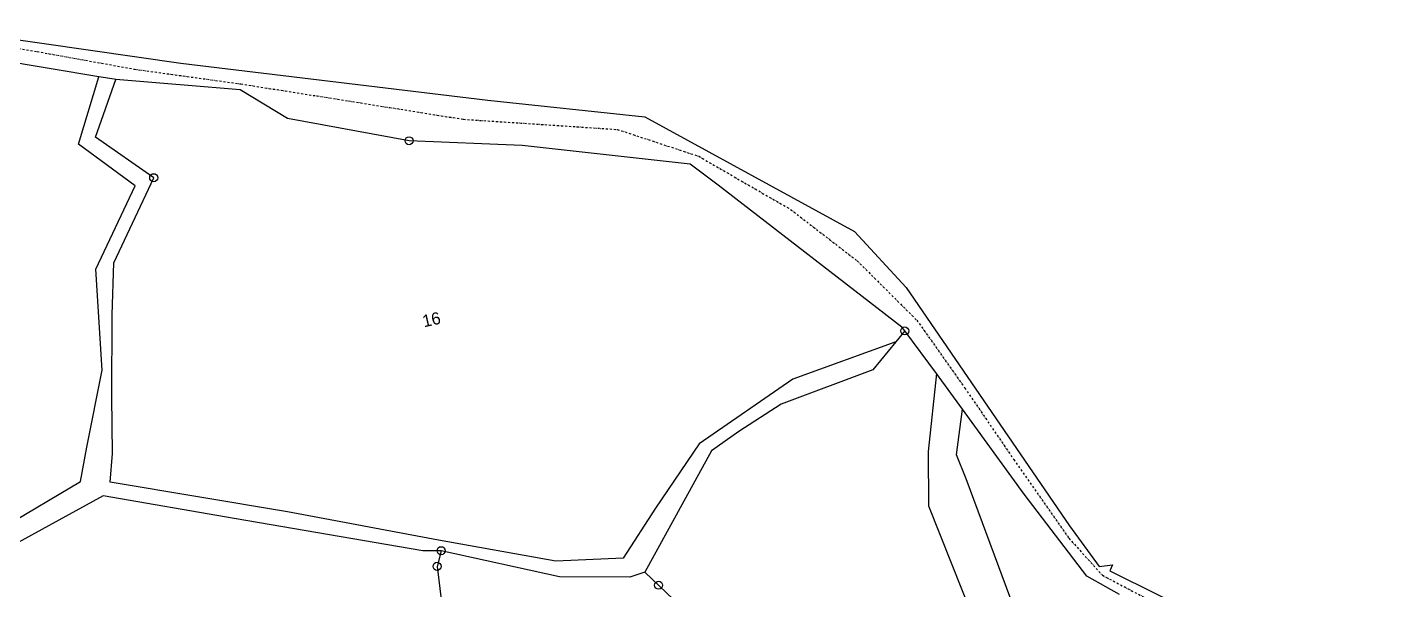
# Model space of a CAD drawing. Header units: metres. Extents: x 308144 to 311379, y 1932438 to 1934417.
# Drawn here: x 309641 to 310673, y 1933836 to 1934264 of the extents above; entities that cross this region are included whole.
import ezdxf

# ---------------------------------------------------------------- set-up
doc = ezdxf.new("R2010")
doc.units = ezdxf.units.M
doc.header["$LTSCALE"] = 0.3
doc.linetypes.add('DASHDOT', pattern=[1, 0.5, -0.25, 0, -0.25])
doc.layers.get('0').update_dxf_attribs({"linetype": 'CONTINUOUS'})
for name, color, linetype in [('POLY_PARCEL', 6, 'CONTINUOUS'), ('POLY_ROAD', 30, 'CONTINUOUS'), ('POLY_WATER', 4, 'CONTINUOUS'), ('TEXT_PARCEL', 7, 'CONTINUOUS'), ('V_BOUND_STREAM_LINE', 7, 'DASHDOT')]:
    doc.layers.add(name, color=color, linetype=linetype)
doc.styles.get("Standard").update_dxf_attribs({"font": ''})
doc.styles.get('Standard').set_extended_font_data('Kruti Dev 050')

msp = doc.modelspace()

# ---------------------------------------------------------------- linework, layer by layer
for centre in [(309931.4, 1934177.9), (309737.3, 1934149.8), (310308.2, 1934033.3), (309955.8, 1933866.2), (309952.7, 1933854.3), (310121.1, 1933839.9)]:
    msp.add_circle(centre, 3.06)
at = {"layer": 'POLY_PARCEL'}
for p, q in [((310308.2, 1934033.3), (310301.3, 1934024.9)), ((309955.8, 1933866.2), (309952.7, 1933854.3)), ((309952.7, 1933854.3), (309957.7, 1933814.4)), ((310149.5, 1933812.9), (310110.7, 1933849.9))]:
    msp.add_line(p, q, dxfattribs=at)
at = {"layer": 'POLY_ROAD'}
for p, q in [((309680.2, 1934175.3), (309695.7, 1934226.5)), ((309693.1, 1934180.7), (309708.4, 1934224.5)), ((309723.3, 1934143.5), (309680.2, 1934175.3)), ((309737.3, 1934149.8), (309693.1, 1934180.7)), ((309707.1, 1934085), (309737.3, 1934149.8)), ((309693.4, 1934080.3), (309723.3, 1934143.5)), ((309705.7, 1934045.6), (309707.1, 1934085)), ((309698, 1934003.4), (309693.4, 1934080.3)), ((309705.5, 1933983.3), (309705.7, 1934045.6)), ((310301.3, 1934024.9), (310223.2, 1933996.5)), ((310301.3, 1934024.9), (310284, 1934003.6)), ((309686.4, 1933945), (309698, 1934003.4)), ((310284, 1934003.6), (310214.3, 1933977.6)), ((310223.2, 1933996.5), (310152, 1933947.4)), ((309706.1, 1933940.1), (309705.5, 1933983.3)), ((310214.3, 1933977.6), (310182, 1933956.8)), ((310182, 1933956.8), (310161.2, 1933942.1)), ((309681.6, 1933918.9), (309686.4, 1933945)), ((309704.3, 1933918.2), (309706.1, 1933940.1)), ((310161.2, 1933942.1), (310110.7, 1933849.9)), ((310152, 1933947.4), (310118.7, 1933898.5)), ((309623.6, 1933884.3), (309681.6, 1933918.9)), ((309839, 1933895.7), (309704.3, 1933918.2)), ((309698.9, 1933907.9), (309584.8, 1933845.3)), ((309798.4, 1933890.6), (309698.9, 1933907.9)), ((310118.7, 1933898.5), (310094.1, 1933860.5)), ((309942, 1933866.1), (309798.4, 1933890.6)), ((309953.9, 1933874.3), (309839, 1933895.7)), ((309955.8, 1933866.2), (309942, 1933866.1)), ((310042.9, 1933858.2), (309953.9, 1933874.3)), ((310045.7, 1933846.4), (309955.8, 1933866.2)), ((310094.1, 1933860.5), (310042.9, 1933858.2)), ((310099.3, 1933846.2), (310045.7, 1933846.4)), ((310110.7, 1933849.9), (310099.3, 1933846.2))]:
    msp.add_line(p, q, dxfattribs=at)
at = {"layer": 'POLY_WATER'}
for p, q in [((309567, 1934264.3), (309757.9, 1934236.9)), ((309695.7, 1934226.5), (309567.5, 1934247.8)), ((309757.9, 1934236.9), (309991.4, 1934208.7)), ((309707.2, 1934224.6), (309695.7, 1934226.5)), ((309708.4, 1934224.5), (309707.2, 1934224.6)), ((309803, 1934216.5), (309708.4, 1934224.5)), ((309839.1, 1934194.9), (309803, 1934216.5)), ((309991.4, 1934208.7), (310110.6, 1934196.2)), ((310110.6, 1934196.2), (310270, 1934109)), ((309931.4, 1934177.9), (309839.1, 1934194.9)), ((310017.3, 1934174.2), (309931.4, 1934177.9)), ((310145.1, 1934160.1), (310017.3, 1934174.2)), ((310166.3, 1934144), (310145.1, 1934160.1)), ((310306.1, 1934036.2), (310166.3, 1934144)), ((310270, 1934109), (310309.4, 1934066.4)), ((310309.4, 1934066.4), (310433.4, 1933885.1)), ((310308.2, 1934033.3), (310306.1, 1934036.2)), ((310332.3, 1934001), (310308.2, 1934033.3)), ((310332.3, 1934001), (310326.1, 1933941.5)), ((310352.1, 1933973.7), (310332.3, 1934001)), ((310347.5, 1933939), (310352.1, 1933973.7)), ((310399, 1933909.2), (310352.1, 1933973.7)), ((310326.1, 1933941.5), (310326.2, 1933900.3)), ((310354.8, 1933920.8), (310347.5, 1933939)), ((310394.8, 1933813.1), (310354.8, 1933920.8)), ((310446.6, 1933846.9), (310399, 1933909.2)), ((310326.2, 1933900.3), (310371.1, 1933787.4)), ((310433.4, 1933885.1), (310456.1, 1933854.1)), ((310456.1, 1933854.1), (310466, 1933855.4)), ((310466, 1933855.4), (310464.2, 1933851)), ((310471.5, 1933832.9), (310446.6, 1933846.9)), ((310464.2, 1933851), (310673.1, 1933747.2))]:
    msp.add_line(p, q, dxfattribs=at)
at = {"layer": 'V_BOUND_STREAM_LINE', "ltscale": 10}
for p, q in [((309579.5, 1934257.5), (309648.8, 1934245.7)), ((309648.8, 1934245.7), (309722.8, 1934232.3)), ((309722.8, 1934232.3), (309803.5, 1934221.1)), ((309803.5, 1934221.1), (309885.3, 1934208.2)), ((309885.3, 1934208.2), (309972.7, 1934194.2)), ((309972.7, 1934194.2), (310089.7, 1934186.5)), ((310089.7, 1934186.5), (310151.6, 1934166.1)), ((310151.6, 1934166.1), (310221.4, 1934125.7)), ((310221.4, 1934125.7), (310272, 1934086.6)), ((310272, 1934086.6), (310317.4, 1934041.4)), ((310317.4, 1934041.4), (310353.9, 1933989.9)), ((310353.9, 1933989.9), (310391, 1933935.6)), ((310391, 1933935.6), (310433, 1933875.7)), ((310433, 1933875.7), (310458.4, 1933847.5)), ((310458.4, 1933847.5), (310537.7, 1933805.9))]:
    msp.add_line(p, q, dxfattribs=at)

# ---------------------------------------------------------------- texts
at = {"layer": 'TEXT_PARCEL'}
msp.add_text('16', height=9.25, rotation=12.6142, dxfattribs=at).set_placement((309942.7, 1934036))

doc.saveas('drawing.dxf')
